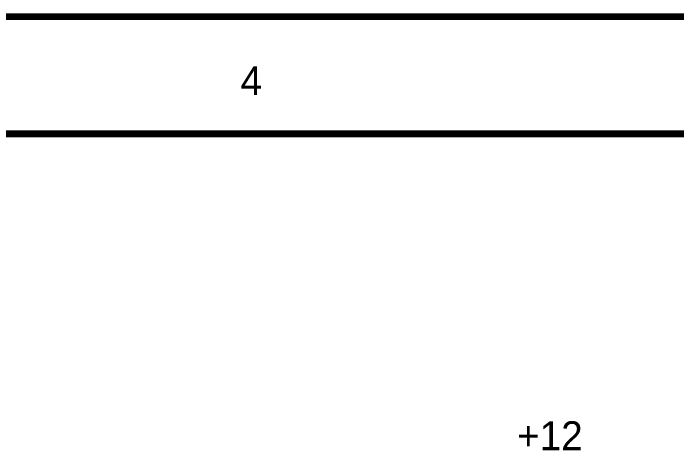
# Model space of a CAD drawing. Header units: millimetres. Extents: x 0 to 394, y 0 to 282.
# Drawn here: x 161.36 to 190.23, y 262.92 to 282.09 of the extents above; entities that cross this region are included whole.
import ezdxf

# ---------------------------------------------------------------- set-up
doc = ezdxf.new("R2010")
doc.units = ezdxf.units.MM
doc.layers.add('Sheet', color=255, linetype='Continuous')

msp = doc.modelspace()

# ---------------------------------------------------------------- linework, layer by layer
at = {"layer": 'Sheet'}
for points, const_width in [([(0.022, 281.94), (393.7, 281.94), (393.7, 0), (0.022, 0), (0.022, 281.94)], 0.3), ([(0.022, 281.94), (0.022, 0), (393.7, 0), (393.7, 281.94), (0.022, 281.94), (0.022, 281.94)], 0.0991), ([(5.099, 276.841), (388.624, 276.841), (388.624, 5.076), (5.099, 5.076), (5.099, 276.841)], 0.3), ([(5.099, 276.841), (5.099, 5.076), (388.624, 5.076), (388.624, 276.841), (5.099, 276.841), (5.099, 276.841)], 0.0991)]:
    msp.add_lwpolyline(points, close=True, dxfattribs=dict(at, const_width=const_width))

# ---------------------------------------------------------------- texts
for s, height, p in [('4', 1.258, (171.244, 278.526)), ('+12', 1.2579, (183.283, 263.072))]:
    msp.add_text(s, height=height, dxfattribs=at).set_placement(p)

doc.saveas('drawing.dxf')
